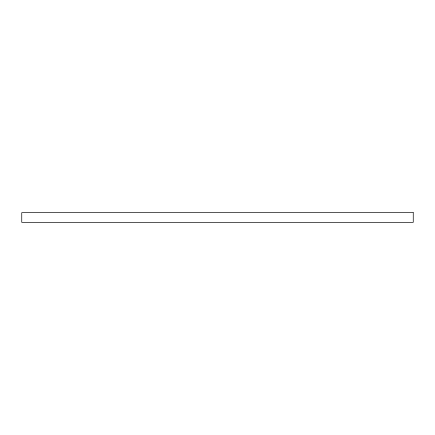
<?xml version="1.0" encoding="UTF-8"?>
<svg xmlns="http://www.w3.org/2000/svg" width="435" height="435" viewBox="0 0 435 435"><rect width="100%" height="100%" fill="white"/><g stroke="black" fill="none" stroke-linecap="round" stroke-linejoin="round"><path stroke-width="0.65" d="M413.25 212.671L21.75 212.671L21.75 222.328L413.25 222.328L413.25 212.671"/></g></svg>
